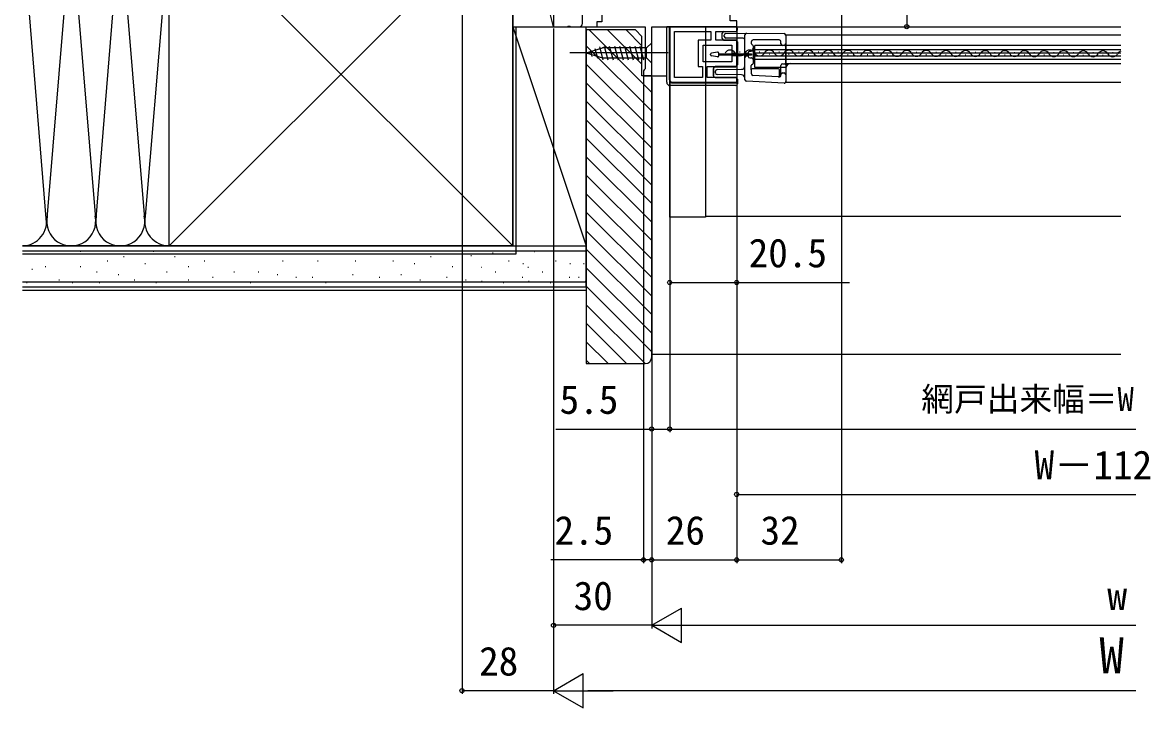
# Model space of a CAD drawing. Units: millimetres, scale not verified. Extents: x -525 to 525, y -783 to 778.
# Drawn here: x -337.5 to 0.9, y -453.9 to -244.3 of the extents above; entities that cross this region are included whole.
import ezdxf
from ezdxf.enums import TextEntityAlignment as Align

# ---------------------------------------------------------------- set-up
doc = ezdxf.new("R2010")
doc.units = ezdxf.units.MM
doc.header["$LTSCALE"] = 4
for name, color, linetype in [('0-2_YKK_11', 7, 'Continuous'), ('0-4_YKK_12', 2, 'Continuous'), ('0-5_YKK_13', 4, 'Continuous'), ('0-7_YKK_D', 6, 'Continuous'), ('0-9_YSS_K', 3, 'Continuous'), ('0-A_YSS_KE', 3, 'Continuous')]:
    doc.layers.add(name, color=color, linetype=linetype)
doc.styles.add('ＭＳ ゴシック', font='')
doc.styles.get('ＭＳ ゴシック').set_extended_font_data('MS Gothic')

msp = doc.modelspace()

# ---------------------------------------------------------------- linework, layer by layer
at = {"layer": '0-2_YKK_11'}
for points in [[(-175, -131.7), (-175, -192.3), (-203, -192.3), (-203, -195.7), (-201.1, -195.7), (-200.6, -195.2), (-200.1, -194.7), (-175, -194.7), (-175, -245.7), (-170.758, -245.7), (-170.575, -245.58), (-170.025, -245.58), (-169.842, -245.7), (-167.2, -245.7)], [(-166.2, -244.7), (-166.2, -241.8), (-160.2, -241.8), (-160.2, -244.2), (-161.8, -244.2), (-161.8, -245.7), (-147, -245.7), (-147, -258.608), (-147.25, -258.904), (-147.5, -259.2), (-147.5, -260.7), (-145, -260.7), (-145, -245.7), (-119, -245.7), (-119, -243.9), (-121, -243.9), (-121, -235.7), (-124.3, -235.7)], [(-119, -245.7), (-139.5, -245.7), (-139.5, -261.7)], [(-138.5, -262.7), (-119, -262.7), (-119, -261.2), (-128, -261.2), (-128, -257.9), (-119, -257.9), (-119, -254.65), (-120.5, -254.65), (-120.5, -256.4), (-129.3, -256.4), (-129.3, -251.3), (-120.5, -251.3), (-120.5, -253.75), (-119, -253.75), (-119, -249.8), (-125.4, -249.8), (-125.4, -247.2), (-119, -247.2), (-119, -245.7)]]:
    msp.add_lwpolyline(points, dxfattribs=at)
msp.add_lwpolyline([(-138, -261.2), (-138, -247.2), (-126.9, -247.2), (-126.9, -249.8), (-130.8, -249.8), (-130.8, -257.9), (-129.5, -257.9), (-129.5, -261.2)], close=True, dxfattribs=at)
for centre, start, end in [((-167.2, -244.7), 270.00001, 359.99999), ((-138.5, -261.7), 180.00001, 269.99999)]:
    msp.add_arc(centre, 1, start, end, dxfattribs=at)
at = {"layer": '0-4_YKK_12'}
for p, q in [((-167.2, -245.7), (-161.3, -245.7)), ((-119.5, -245.7), (-1.5, -245.7)), ((-119.5, -245.7), (-1.5, -245.7)), ((-104, -248.17), (-1.5, -248.17)), ((-104, -248.17), (-104, -262.67)), ((-118.128, -253.345), (-117.928, -253.345)), ((-1.5, -251.47), (-113.5, -251.47)), ((-113.5, -258.17), (-113.5, -251.47)), ((-113.5, -252.67), (-1.5, -252.67)), ((-113.5, -253.72), (-1.5, -253.72)), ((-112.128, -253.359), (-111.928, -253.36)), ((-106.128, -253.374), (-105.928, -253.374)), ((-104, -251.37), (-1.5, -251.37)), ((-100.128, -253.388), (-99.928, -253.389)), ((-94.128, -253.403), (-93.928, -253.403)), ((-88.128, -253.417), (-87.928, -253.418)), ((-82.128, -253.432), (-81.929, -253.432)), ((-76.129, -253.446), (-75.929, -253.446)), ((-70.129, -253.46), (-69.929, -253.461)), ((-64.129, -253.475), (-63.929, -253.475)), ((-58.129, -253.489), (-57.929, -253.49)), ((-52.129, -253.504), (-51.929, -253.504)), ((-46.129, -253.518), (-45.929, -253.519)), ((-40.129, -253.533), (-39.929, -253.533)), ((-34.129, -253.547), (-33.929, -253.547)), ((-28.129, -253.561), (-27.929, -253.562)), ((-22.129, -253.576), (-21.929, -253.576)), ((-16.129, -253.59), (-15.929, -253.591)), ((-10.129, -253.605), (-9.929, -253.605)), ((-4.129, -253.619), (-3.929, -253.62)), ((-121.13, -254.098), (-120.93, -254.098)), ((-115.13, -254.112), (-114.93, -254.113)), ((-113.5, -254.62), (-1.5, -254.62)), ((-113.5, -255.67), (-1.5, -255.67)), ((-109.13, -254.127), (-108.93, -254.127)), ((-104, -256.97), (-1.5, -256.97)), ((-103.13, -254.141), (-102.93, -254.141)), ((-97.13, -254.155), (-96.93, -254.156)), ((-91.13, -254.17), (-90.93, -254.17)), ((-91.13, -254.17), (-90.93, -254.17)), ((-85.13, -254.184), (-84.93, -254.185)), ((-79.13, -254.199), (-78.93, -254.199)), ((-73.13, -254.213), (-72.93, -254.214)), ((-67.13, -254.228), (-66.93, -254.228)), ((-61.13, -254.242), (-60.93, -254.243)), ((-55.13, -254.256), (-54.93, -254.257)), ((-49.13, -254.271), (-48.93, -254.271)), ((-43.13, -254.285), (-42.93, -254.286)), ((-37.13, -254.3), (-36.93, -254.3)), ((-31.13, -254.314), (-30.93, -254.315)), ((-25.13, -254.329), (-24.93, -254.329)), ((-19.131, -254.343), (-18.931, -254.344)), ((-13.131, -254.358), (-12.931, -254.358)), ((-7.131, -254.372), (-6.931, -254.372)), ((-103.97, -258.17), (-113.5, -258.17)), ((-145.5, -260.7), (-140.4, -260.7)), ((-104, -262.67), (-1.5, -262.67)), ((-1.5, -303.7), (-128.5, -303.7))]:
    msp.add_line(p, q, dxfattribs=at)
for centre, radius, start, end in [((-121.031, -254.556), 1.718, 29.06471, 150.65963), ((-118.027, -252.887), 1.718, 209.06471, 330.65963), ((-115.031, -254.571), 1.718, 29.06471, 150.65963), ((-112.027, -252.901), 1.718, 209.06471, 330.65963), ((-109.031, -254.585), 1.718, 29.06471, 150.65963), ((-106.027, -252.916), 1.718, 209.06471, 330.65963), ((-103.031, -254.6), 1.718, 29.06471, 150.65963), ((-100.027, -252.93), 1.718, 209.06471, 330.65963), ((-97.031, -254.614), 1.718, 29.06471, 150.65963), ((-94.027, -252.944), 1.718, 209.06471, 330.65963), ((-91.031, -254.629), 1.718, 29.06471, 150.65963), ((-88.027, -252.959), 1.718, 209.06471, 330.65963), ((-85.031, -254.643), 1.718, 29.06471, 150.65963), ((-79.031, -254.657), 1.718, 29.06471, 150.65963), ((-73.031, -254.672), 1.718, 29.06471, 150.65963), ((-67.031, -254.686), 1.718, 29.06471, 150.65963), ((-61.031, -254.701), 1.718, 29.06471, 150.65963), ((-55.032, -254.715), 1.718, 29.06471, 150.65963), ((-49.032, -254.73), 1.718, 29.06471, 150.65963), ((-43.032, -254.744), 1.718, 29.06471, 150.65963), ((-37.032, -254.758), 1.718, 29.06471, 150.65963), ((-31.032, -254.773), 1.718, 29.06471, 150.65963), ((-25.032, -254.787), 1.718, 29.06471, 150.65963), ((-19.032, -254.802), 1.718, 29.06471, 150.65963), ((-13.032, -254.816), 1.718, 29.06471, 150.65963), ((-7.032, -254.831), 1.718, 29.06471, 150.65963), ((-1.032, -254.845), 1.718, 105.81545, 150.65963), ((-102.5, -258.47), 1.5, 90, 180), ((-82.027, -252.973), 1.718, 209.06471, 330.65963), ((-76.027, -252.988), 1.718, 209.06471, 330.65963), ((-70.027, -253.002), 1.718, 209.06471, 330.65963), ((-64.027, -253.017), 1.718, 209.06471, 330.65963), ((-58.027, -253.031), 1.718, 209.06471, 330.65963), ((-52.027, -253.046), 1.718, 209.06471, 330.65963), ((-46.028, -253.06), 1.718, 209.06471, 330.65963), ((-40.028, -253.074), 1.718, 209.06471, 330.65963), ((-34.028, -253.089), 1.718, 209.06471, 330.65963), ((-28.028, -253.103), 1.718, 209.06471, 330.65963), ((-22.028, -253.118), 1.718, 209.06471, 330.65963), ((-16.028, -253.132), 1.718, 209.06471, 330.65963), ((-10.028, -253.147), 1.718, 209.06471, 330.65963), ((-4.028, -253.161), 1.718, 209.06471, 330.65963)]:
    msp.add_arc(centre, radius, start, end, dxfattribs=at)
at = {"layer": '0-5_YKK_13'}
for p, q in [((-140.4, -262.7), (-140.4, -245.7)), ((-139.6, -245.7), (-140.4, -245.7)), ((-139.6, -261.9), (-139.6, -245.7)), ((-139.6, -261.9), (-139.6, -245.7)), ((-118.8, -246.7), (-118.8, -246.2)), ((-123.4, -249.3), (-123.4, -247.7)), ((-122.9, -247.2), (-119.3, -247.2)), ((-122.9, -249.8), (-119.3, -249.8)), ((-122.8, -248.669), (-122.8, -248.275)), ((-122.304, -247.775), (-116.004, -247.72)), ((-116.996, -249.216), (-122.304, -249.169)), ((-118.8, -250.3), (-118.8, -257.4)), ((-116.5, -252.334), (-116.5, -248.22)), ((-114.5, -250.92), (-114.5, -250.22)), ((-106, -249.72), (-114, -249.72)), ((-105.5, -250.92), (-105.5, -250.22)), ((-104, -248.32), (-104, -250.92)), ((-140, -253.701), (-170, -253.701)), ((-165, -253.701), (-160.084, -252.151)), ((-165, -253.701), (-160.084, -255.251)), ((-163.853, -252.762), (-163.304, -254.812)), ((-162.421, -252.311), (-161.608, -255.347)), ((-160.989, -251.859), (-159.933, -255.801)), ((-146.55, -252.151), (-160.084, -252.151)), ((-159.506, -251.601), (-158.38, -255.801)), ((-157.953, -251.601), (-156.827, -255.801)), ((-156.4, -251.601), (-155.274, -255.801)), ((-154.847, -251.601), (-153.721, -255.801)), ((-153.294, -251.601), (-152.169, -255.801)), ((-151.741, -251.601), (-150.616, -255.801)), ((-150.188, -251.601), (-149.063, -255.801)), ((-148.635, -251.601), (-147.51, -255.801)), ((-145, -250.601), (-146.55, -252.151)), ((-146.55, -255.251), (-146.55, -252.151)), ((-145, -256.801), (-145, -250.601)), ((-124.846, -253.498), (-126.746, -253.765)), ((-124.504, -254.605), (-124.504, -253.795)), ((-116.5, -253.246), (-116.5, -252.334)), ((-116.5, -254.042), (-116.5, -253.246)), ((-116, -253.744), (-115.5, -253.744)), ((-116, -253.744), (-116, -254)), ((-115.5, -253.72), (-115.5, -253.744)), ((-115.5, -253.744), (-115.5, -254)), ((-115, -253.22), (-114.593, -253.22)), ((-114.593, -253.22), (-114.592, -253.22)), ((-114.522, -253.22), (-114.593, -253.22)), ((-114.127, -252.334), (-114.092, -252.72)), ((-114, -251.512), (-114, -256.921)), ((-104.873, -251.42), (-105, -251.42)), ((-104.5, -251.42), (-104.873, -251.42)), ((-104, -257.32), (-104, -250.92)), ((-160.084, -255.251), (-146.55, -255.251)), ((-145, -256.801), (-146.55, -255.251)), ((-127.004, -254.338), (-127.004, -254.062)), ((-124.846, -254.902), (-126.746, -254.635)), ((-124.504, -254), (-114.504, -254)), ((-116.5, -254.397), (-116.5, -254.042)), ((-116.5, -255.194), (-116.5, -254.397)), ((-116.5, -256.106), (-116.5, -255.194)), ((-116.5, -261.89), (-116.5, -256.106)), ((-116, -254.4), (-116, -254.696)), ((-115.5, -254.696), (-116, -254.696)), ((-115.5, -254.4), (-115.5, -254.696)), ((-115.5, -254.696), (-115.5, -254.72)), ((-114.593, -255.22), (-114.522, -255.22)), ((-105, -257.02), (-104.961, -257.02)), ((-104.961, -257.02), (-104.3, -257.02)), ((-126.1, -260.7), (-126.1, -258.5)), ((-126.1, -258.5), (-126.1, -260.5)), ((-119.3, -257.9), (-125.6, -257.9)), ((-125.6, -258), (-119.3, -258)), ((-125.5, -259.846), (-125.5, -259.294)), ((-125.004, -258.794), (-117.491, -258.729)), ((-117.491, -260.411), (-125.004, -260.346)), ((-114.567, -258.853), (-114.567, -257.52)), ((-114.503, -258.917), (-114.567, -258.853)), ((-114.503, -260.076), (-114.503, -258.917)), ((-106.233, -258.553), (-114.267, -258.553)), ((-105.933, -260.748), (-105.933, -258.853)), ((-105.5, -260.56), (-105.5, -257.52)), ((-104.956, -259.82), (-104.873, -259.82)), ((-104.873, -259.82), (-104.5, -259.82)), ((-104, -257.32), (-104, -260.32)), ((-104, -260.32), (-104, -262.493)), ((-119.3, -263.7), (-139.4, -263.7)), ((-119.3, -263.7), (-139.4, -263.7)), ((-138.6, -262.9), (-118.8, -262.9)), ((-118.8, -262.9), (-138.6, -262.9)), ((-125.6, -261.2), (-119.3, -261.2)), ((-125.6, -261.2), (-119.3, -261.2)), ((-118.8, -263.2), (-118.8, -261.7)), ((-118.8, -261.7), (-118.8, -263.2)), ((-104.526, -262.992), (-116.026, -262.39)), ((-106.313, -260.98), (-114.029, -260.576)), ((-106.248, -261.048), (-106.313, -260.98)), ((-106.026, -261.06), (-106.248, -261.048))]:
    msp.add_line(p, q, dxfattribs=at)
for points in [[(-140.4, -262.7), (-140.4, -245.7), (-119.3, -245.7)], [(-116.004, -247.72), (-116, -247.72), (-104.496, -247.82)], [(-114.504, -254), (-114.504, -254.4), (-124.504, -254.4)], [(-115, -255.22), (-114.593, -255.22), (-114.592, -255.22)]]:
    msp.add_lwpolyline(points, dxfattribs=at)
msp.add_lwpolyline([(-139.5, -245.7), (-128.5, -245.7), (-128.5, -303.9), (-139.5, -303.9)], close=True, dxfattribs=at)
for centre, radius, start, end in [((-119.3, -246.2), 0.5, 0, 90), ((-119.3, -246.7), 0.5, 270, 0), ((-122.9, -247.7), 0.5, 90, 180), ((-122.9, -249.3), 0.5, 180, 270), ((-122.3, -248.275), 0.5, 90.5, 180), ((-122.3, -248.669), 0.5, 180, 269.5), ((-119.3, -250.3), 0.5, 0, 90), ((-117, -249.716), 0.5, 0, 89.5), ((-116, -248.22), 0.5, 90.5, 180), ((-104.5, -248.32), 0.5, 0, 89.5), ((-126.704, -254.062), 0.3, 98, 180), ((-124.804, -253.795), 0.3, 360, 98), ((-116.001, -253.245), 0.499, 180.13251, 270.13186), ((-115, -253.72), 0.5, 90, 180), ((-104.5, -250.92), 0.5, 270, 0), ((-126.704, -254.338), 0.3, 180, 262), ((-124.804, -254.605), 0.3, 262, 360), ((-116.001, -255.195), 0.499, 89.86819, 179.86744), ((-115, -254.72), 0.5, 180, 270), ((-114.522, -255.72), 0.5, 359.99887, 89.99894), ((-104.3, -257.32), 0.3, 0, 90), ((-125.6, -258.4), 0.5, 90, 180), ((-125.6, -258.5), 0.5, 90, 180), ((-125, -259.294), 0.5, 90.5, 180), ((-125, -259.846), 0.5, 180, 269.5), ((-119.3, -257.4), 0.5, 270, 0), ((-117.5, -257.729), 1, 270.5, 0), ((-117.5, -261.411), 1, 0, 89.5), ((-114.003, -260.076), 0.5, 180.00166, 266.99834), ((-104.5, -260.32), 0.5, 0, 90), ((-139.4, -262.7), 1, 180, 270), ((-139.4, -262.7), 1, 180, 270), ((-138.6, -261.9), 1, 180, 270), ((-138.6, -261.9), 1, 180, 270), ((-125.6, -260.7), 0.5, 180, 270), ((-125.6, -260.7), 0.5, 180, 270), ((-119.3, -261.7), 0.5, 0, 90), ((-119.3, -261.7), 0.5, 0, 90), ((-119.3, -263.2), 0.5, 270, 0), ((-119.3, -263.2), 0.5, 270, 0), ((-116, -261.89), 0.5, 180, 267), ((-104.5, -262.493), 0.5, 267, 0)]:
    msp.add_arc(centre, radius, start, end, dxfattribs=at)
for centre, major_axis, ratio, start_param, end_param in [((-114, -250.22), (0.354, -0.354), 0.999924, 2.3562326, 3.9269527), ((-106, -250.22), (-0.354, -0.354), 0.999924, 2.3562326, 3.9269527), ((-114.592, -252.72), (0.337, 0.369), 0.999579, 3.8824251, 5.452385), ((-114.2, -250.92), (0.212, 0.212), 0.999924, 2.3562326, 3.7595486), ((-114.3, -251.512), (0.212, 0.212), 0.999924, 5.4978252, 6.9011413), ((-105, -250.92), (-0.5, 0), 0.999962, 6.2831853, 7.8539816), ((-114.3, -256.921), (0.212, -0.212), 0.999924, 5.5524843, 7.0685454), ((-105, -257.52), (-0.5, 0), 0.999962, 4.712389, 6.2831853), ((-114.267, -257.52), (0.212, -0.212), 0.999924, 2.4108916, 3.9269527), ((-114.267, -258.853), (0.212, -0.212), 0.999924, 2.3562326, 3.9269527), ((-106.233, -258.853), (-0.212, -0.212), 0.999924, 2.3562326, 3.9269527), ((-106, -260.56), (-0.344, 0.363), 0.99992, 2.3300547, 3.9531306), ((-104.956, -260.32), (-0.5, 0), 0.999962, 4.712389, 6.2831853), ((-106.233, -260.748), (-0.207, 0.218), 0.99992, 2.3300547, 3.9531306)]:
    msp.add_ellipse(centre, major_axis=major_axis, ratio=ratio, start_param=start_param, end_param=end_param, dxfattribs=at)
at = {"layer": '0-7_YKK_D'}
for p, q in [((-67, -130.7), (-67, -245.7)), ((-203, -196.2), (-203, -449.7)), ((-87, -231.7), (-87, -409.7)), ((-175, -246.2), (-175, -429.7)), ((-175, -246.2), (-175, -449.7)), ((-175, -246.2), (-175, -449.7)), ((-119, -246.2), (-119, -409.7)), ((-119, -246.2), (-119, -409.7)), ((-119, -246.2), (-119, -389.7)), ((-147.5, -260.7), (-147.5, -409.7)), ((-145, -261.2), (-145, -409.7)), ((-145, -261.2), (-145, -409.7)), ((-145, -261.2), (-145, -369.7)), ((-139.5, -262.7), (-139.5, -369.7)), ((-139.5, -262.7), (-139.5, -369.7)), ((-139.5, -262.7), (-139.5, -324.9)), ((-119, -262.95), (-119, -324.9)), ((-145, -265.7), (-145, -429.7)), ((-145, -265.7), (-145, -429.7)), ((-174.266, -368.7), (-145, -368.7)), ((-145, -368.7), (-139.5, -368.7)), ((-139.5, -368.7), (139.5, -368.7)), ((-119, -388.7), (119, -388.7)), ((-147.5, -408.7), (-175.827, -408.7)), ((-145, -408.7), (-147.5, -408.7)), ((-145, -408.7), (-142.45, -408.7)), ((-145, -408.7), (-119, -408.7)), ((-119, -408.7), (-87, -408.7)), ((-145, -428.7), (-135.907, -423.45)), ((-135.907, -433.95), (-135.907, -423.45)), ((-145, -428.7), (-175, -428.7)), ((-145, -428.7), (-135.907, -433.95)), ((-145, -428.7), (-126.813, -428.7)), ((-134.5, -428.7), (134.5, -428.7)), ((-175, -448.7), (-165.907, -443.45)), ((-165.907, -453.95), (-165.907, -443.45)), ((-175, -448.7), (-203, -448.7)), ((-175, -448.7), (-165.907, -453.95)), ((-175, -448.7), (-156.813, -448.7)), ((164.5, -448.7), (-164.5, -448.7))]:
    msp.add_line(p, q, dxfattribs=at)
msp.add_lwpolyline([(-139.5, -323.9), (-119, -323.9), (-84.495, -323.9)], dxfattribs=at)
for centre in [(-67, -245.7), (-139.5, -323.9), (-119, -323.9), (-145, -368.7), (-139.5, -368.7), (-139.5, -368.7), (-119, -388.7), (-147.5, -408.7), (-145, -408.7), (-145, -408.7), (-119, -408.7), (-119, -408.7), (-87, -408.7), (-175, -428.7), (-203, -448.7)]:
    msp.add_circle(centre, 0.637, dxfattribs=at)
at = {"layer": '0-9_YSS_K'}
for p, q in [((-187.5, -245.7), (-187.5, -195.7)), ((-175, -245.7), (-187.5, -195.7)), ((-175, -195.7), (-175, -245.7)), ((-187.5, -312.7), (-292.5, -207.7)), ((-187.5, -207.7), (-292.5, -312.7)), ((-330, -305.581), (-337.501, -214.807)), ((-322.39, -216.145), (-315, -305.581)), ((-292.506, -214.894), (-299.842, -303.668)), ((-322.661, -216.765), (-330, -305.581)), ((-315, -305.581), (-307.658, -216.732)), ((-307.342, -216.732), (-300, -305.581)), ((-187.5, -245.7), (-160, -245.7)), ((-187.5, -312.7), (-187.5, -245.7)), ((-187.5, -245.7), (-165, -312.7)), ((-165, -312.7), (-165, -245.7)), ((-164.153, -246.7), (-145, -265.853)), ((-158.496, -246.7), (-148, -257.196)), ((-152.839, -246.7), (-148, -251.539)), ((-165, -251.51), (-145, -271.51)), ((-165, -257.167), (-145, -277.167)), ((-165, -262.823), (-145, -282.823)), ((-165, -268.48), (-145, -288.48)), ((-165, -274.137), (-145, -294.137)), ((-165, -279.794), (-145, -299.794)), ((-165, -285.451), (-145, -305.451)), ((-165, -291.108), (-145, -311.108)), ((-165, -296.765), (-145, -316.765)), ((-165, -302.421), (-145, -322.421)), ((-165, -308.078), (-145, -328.078)), ((-292.5, -312.7), (-337.342, -312.7)), ((-337.342, -314.2), (-165, -314.2)), ((-319.513, -314.442), (-319.713, -314.442)), ((-297.26, -314.442), (-297.46, -314.442)), ((-187.5, -312.7), (-165, -312.7)), ((-180.684, -314.53), (-180.884, -314.53)), ((-165, -313.735), (-145, -333.735)), ((-335.996, -315.266), (-336.196, -315.266)), ((-326.106, -315.266), (-326.306, -315.266)), ((-311.271, -317.414), (-311.471, -317.414)), ((-306.326, -316.09), (-306.526, -316.09)), ((-290.667, -316.09), (-290.867, -316.09)), ((-281.601, -317.414), (-281.801, -317.414)), ((-274.184, -315.266), (-274.384, -315.266)), ((-265.118, -315.266), (-265.318, -315.266)), ((-257.701, -317.414), (-257.901, -317.414)), ((-251.931, -315.266), (-252.131, -315.266)), ((-246.986, -317.414), (-247.186, -317.414)), ((-241.217, -315.266), (-241.417, -315.266)), ((-235.448, -317.414), (-235.648, -317.414)), ((-228.924, -315.266), (-229.124, -315.266)), ((-223.979, -317.414), (-224.179, -317.414)), ((-212.44, -316.09), (-212.64, -316.09)), ((-204.199, -315.266), (-204.399, -315.266)), ((-200.108, -315.699), (-200.308, -315.699)), ((-193.481, -314.919), (-193.681, -314.919)), ((-188.54, -317.414), (-188.74, -317.414)), ((-174.178, -317.414), (-174.378, -317.414)), ((-334.347, -319.887), (-334.547, -319.887)), ((-330.227, -319.062), (-330.427, -319.062)), ((-319.513, -319.062), (-319.713, -319.062)), ((-314.568, -320.711), (-314.768, -320.711)), ((-299.733, -318.238), (-299.933, -318.238)), ((-293.139, -320.711), (-293.339, -320.711)), ((-286.546, -319.062), (-286.746, -319.062)), ((-272.535, -320.711), (-272.735, -320.711)), ((-265.118, -320.711), (-265.318, -320.711)), ((-217.385, -318.238), (-217.585, -318.238)), ((-205.847, -319.062), (-206.047, -319.062)), ((-196.99, -319.317), (-197.19, -319.317)), ((-192.661, -320.711), (-192.861, -320.711)), ((-184.192, -318.148), (-184.392, -318.148)), ((-182.628, -319.317), (-182.828, -319.317)), ((-178.299, -320.711), (-178.499, -320.711)), ((-169.83, -318.148), (-170.03, -318.148)), ((-165.617, -318.148), (-165.817, -318.148)), ((-165, -319.392), (-145, -339.392)), ((-337.342, -323.7), (-165, -323.7)), ((-335.996, -324.007), (-336.196, -324.007)), ((-326.106, -323.183), (-326.306, -323.183)), ((-321.985, -324.007), (-322.185, -324.007)), ((-313.743, -324.007), (-313.943, -324.007)), ((-307.974, -321.535), (-308.174, -321.535)), ((-303.029, -323.183), (-303.229, -323.183)), ((-296.436, -324.007), (-296.636, -324.007)), ((-286.546, -323.183), (-286.746, -323.183)), ((-279.129, -322.359), (-279.329, -322.359)), ((-267.59, -324.007), (-267.79, -324.007)), ((-259.349, -321.535), (-259.549, -321.535)), ((-253.58, -322.359), (-253.78, -322.359)), ((-248.635, -322.359), (-248.835, -322.359)), ((-244.514, -324.007), (-244.714, -324.007)), ((-236.272, -321.535), (-236.472, -321.535)), ((-228.099, -322.359), (-228.299, -322.359)), ((-221.506, -321.535), (-221.706, -321.535)), ((-215.737, -323.183), (-215.937, -323.183)), ((-207.495, -322.359), (-207.695, -322.359)), ((-201.726, -323.183), (-201.926, -323.183)), ((-196.8, -323.605), (-197, -323.605)), ((-190.188, -324.007), (-190.388, -324.007)), ((-184.419, -322.359), (-184.619, -322.359)), ((-182.438, -323.605), (-182.638, -323.605)), ((-175.827, -324.007), (-176.027, -324.007)), ((-170.058, -322.359), (-170.258, -322.359)), ((-167.16, -322.359), (-167.36, -322.359)), ((-165.179, -323.605), (-165.379, -323.605)), ((-337.342, -326.2), (-165, -326.2)), ((-165, -325.049), (-145, -345.049)), ((-165, -330.706), (-147.006, -348.7)), ((-165, -333.3), (-165, -345.8)), ((-165, -336.363), (-152.663, -348.7)), ((-165, -342.019), (-158.319, -348.7)), ((-165, -347.676), (-163.976, -348.7)), ((-145, -345.8), (-1.5, -345.8))]:
    msp.add_line(p, q, dxfattribs=at)
for centre, start, end in [((-337.5, -305.2), 271.20749, 11.78354), ((-322.5, -305.2), 168.21647, 11.78354), ((-307.5, -305.2), 168.21647, 11.78354), ((-292.5, -305.2), 168.21647, 270)]:
    msp.add_arc(centre, 7.5, start, end, dxfattribs=at)
at = {"layer": '0-A_YSS_KE'}
for p, q in [((-292.5, -312.7), (-292.5, -215.2)), ((-186.5, -245.7), (-186.5, -315.2)), ((-337.342, -312.7), (-165, -312.7)), ((-165, -325.2), (-165, -312.7)), ((-186.5, -315.2), (-337.342, -315.2)), ((-337.342, -325.2), (-165, -325.2))]:
    msp.add_line(p, q, dxfattribs=at)
for points in [[(-187.5, -207.7), (-187.5, -312.7), (-292.5, -312.7)], [(-165, -246.7), (-165, -348.7), (-147, -348.7)], [(-145, -346.7), (-145, -260.7), (-148, -260.7), (-148, -248.7), (-150, -246.7), (-165, -246.7)]]:
    msp.add_lwpolyline(points, dxfattribs=at)
msp.add_arc((-147, -346.7), 2, 270.00001, 359.99999, dxfattribs=at)

# ---------------------------------------------------------------- texts
at = {"layer": '0-7_YKK_D', "style": 'ＭＳ ゴシック'}
for s, height, p in [('20.5', 8.798, (-115.336, -321.9)), ('網戸出来幅＝W－71', 7.331, (-62.557, -365.393)), ('5.5', 8.798, (-173.153, -366.7)), ('W－112', 8.798, (-27.921, -386.7)), ('2.5', 8.798, (-174.714, -406.7)), ('26', 8.798, (-140.693, -406.7)), ('32', 8.798, (-111.727, -406.7)), ('30', 8.798, (-168.864, -426.7)), ('w', 8.798, (-5.659, -426.7)), ('W', 11, (-8.097, -446.7)), ('28', 8.798, (-197.761, -446.7))]:
    msp.add_text(s, height=height, dxfattribs=at).set_placement(p, align=Align.BOTTOM_LEFT)

doc.saveas('drawing.dxf')
